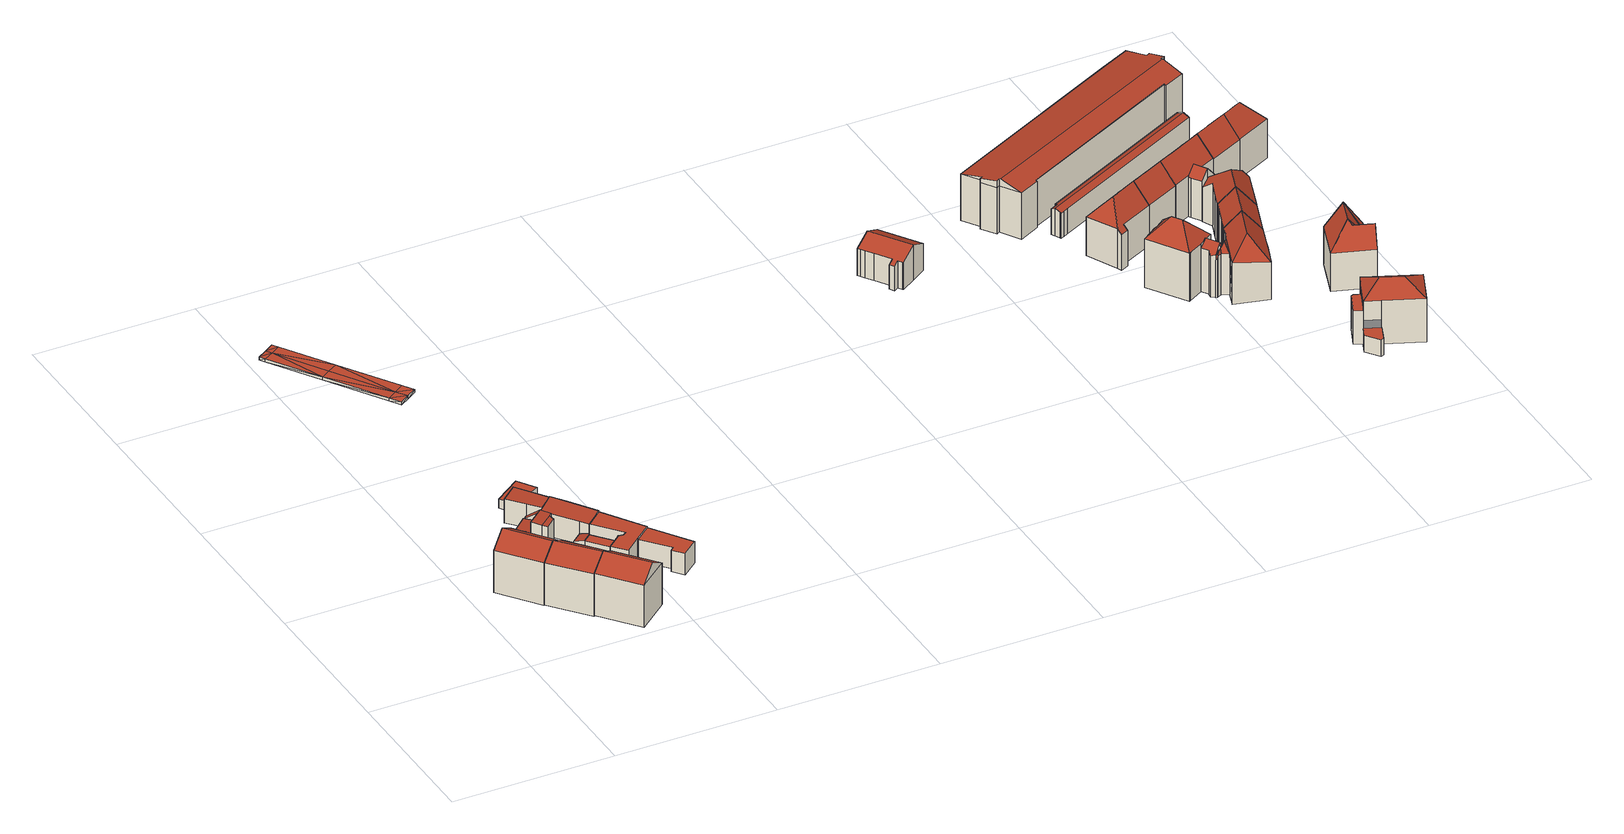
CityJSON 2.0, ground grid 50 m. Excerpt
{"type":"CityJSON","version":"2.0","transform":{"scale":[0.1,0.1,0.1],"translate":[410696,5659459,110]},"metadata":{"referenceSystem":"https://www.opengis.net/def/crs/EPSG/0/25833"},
"CityObjects":{
"building1":{"type":"Building","attributes":{"Gemeindeschluessel":14612000,"Geometrietyp2DReferenz":"3000","function":"31001_9998","roofType":"9999"},"children":["building1-1","building1-2"]},
"building1-1":{"type":"BuildingPart","attributes":{"Dachtyp_tdc":"tdcGableRoof","Dachneigung":57.91,"QualitaetDacherkennung":4,"Geometrietyp2DReferenz":"3000","measuredHeight":13.02,"roofType":"3100"},"parents":["building1"],"geometry":[{"type":"MultiSurface","lod":"2","boundaries":[[[0,1,2,3]],[[1,4,5,2]],[[4,6,7,5]],[[4,1,8]],[[1,0,9,8]],[[6,4,8,9]],[[3,2,5,7]]],"semantics":{"surfaces":[{"type":"WallSurface"},{"type":"RoofSurface"},{"type":"GroundSurface"}],"values":[0,0,0,0,1,1,2]}}]},
"building1-2":{"type":"BuildingPart","attributes":{"Dachtyp_tdc":"tdcGableRoof","Dachneigung":30.68,"QualitaetDacherkennung":78,"Geometrietyp2DReferenz":"3000","measuredHeight":17.36,"roofType":"3100"},"parents":["building1"],"geometry":[{"type":"MultiSurface","lod":"2","boundaries":[[[10,11,12,7,6]],[[11,13,14,12]],[[13,15,16,14]],[[15,17,18,16]],[[17,19,20,18]],[[19,21,0,3,20]],[[11,22,23,13]],[[21,19,17,15,23,22,10]],[[13,23,15]],[[10,22,11]],[[7,12,14,16,18,20,3]]],"semantics":{"surfaces":[{"type":"WallSurface"},{"type":"RoofSurface"},{"type":"GroundSurface"}],"values":[0,0,0,0,0,0,1,1,0,0,2]}}]},
"building2":{"type":"Building","attributes":{"Dachtyp_tdc":"tdcGableRoof","Gemeindeschluessel":14612000,"Dachneigung":31.11,"QualitaetDacherkennung":75,"Geometrietyp2DReferenz":"3000","measuredHeight":17.34,"function":"31001_9998","roofType":"3100"},"geometry":[{"type":"Solid","lod":"2","boundaries":[[[[24,25,26,27]],[[25,28,29,26]],[[28,11,30,29]],[[11,24,27,30]],[[28,25,31]],[[24,11,32]],[[25,24,32,31]],[[11,28,31,32]],[[27,26,29,30]]]],"semantics":{"surfaces":[{"type":"WallSurface"},{"type":"RoofSurface"},{"type":"GroundSurface"}],"values":[[0,0,0,0,0,0,1,1,2]]}}]},
"building3":{"type":"Building","attributes":{"Gemeindeschluessel":14612000,"Dachtyp_tdc":"tdcGableRoof","Dachneigung":31.1,"QualitaetDacherkennung":76,"Geometrietyp2DReferenz":"3000","measuredHeight":17.46,"function":"31001_9998","roofType":"3100"},"geometry":[{"type":"Solid","lod":"2","boundaries":[[[[33,34,35,36]],[[34,37,38,35]],[[37,39,40,38]],[[39,33,36,40]],[[37,34,41]],[[33,39,42]],[[34,33,42,41]],[[39,37,41,42]],[[36,35,38,40]]]],"semantics":{"surfaces":[{"type":"WallSurface"},{"type":"RoofSurface"},{"type":"GroundSurface"}],"values":[[0,0,0,0,0,0,1,1,2]]}}]},
"building4":{"type":"Building","attributes":{"Dachtyp_tdc":"tdcPolyFlatRoof","Gemeindeschluessel":14612000,"Dachneigung":3.53,"QualitaetDacherkennung":65,"Geometrietyp2DReferenz":"3000","measuredHeight":3.59,"function":"31001_9998","roofType":"2100"},"geometry":[{"type":"Solid","lod":"2","boundaries":[[[[43,44,45,46]],[[44,47,48,45]],[[47,49,50,48]],[[49,51,52,50]],[[51,53,54,52]],[[53,55,56,54]],[[55,57,58,56]],[[57,43,46,58]],[[57,55,53,51,49,47,44,43]],[[46,45,48,50,52,54,56,58]]]],"semantics":{"surfaces":[{"type":"WallSurface"},{"type":"RoofSurface"},{"type":"GroundSurface"}],"values":[[0,0,0,0,0,0,0,0,1,2]]}}]},
"building5":{"type":"Building","attributes":{"Gemeindeschluessel":14612000,"Geometrietyp2DReferenz":"3000","function":"31001_9998","roofType":"9999"},"children":["building5-1","building5-2"]},
"building5-1":{"type":"BuildingPart","attributes":{"Dachtyp_tdc":"tdcPolyFlatRoof","Dachneigung":34.87,"QualitaetDacherkennung":30,"Geometrietyp2DReferenz":"3000","measuredHeight":7.25,"roofType":"2100"},"parents":["building5"],"geometry":[{"type":"MultiSurface","lod":"2","boundaries":[[[59,60,61,62]],[[60,63,64,61]],[[63,65,66,64]],[[63,60,59,65]],[[66,62,61,64]]],"semantics":{"surfaces":[{"type":"WallSurface"},{"type":"RoofSurface"},{"type":"GroundSurface"}],"values":[0,0,0,1,2]}}]},
"building5-2":{"type":"BuildingPart","attributes":{"Dachtyp_tdc":"tdcPolyFlatRoof","Dachneigung":3.02,"QualitaetDacherkennung":74,"Geometrietyp2DReferenz":"3000","measuredHeight":8.14,"roofType":"2100"},"parents":["building5"],"geometry":[{"type":"MultiSurface","lod":"2","boundaries":[[[67,68,69,70]],[[68,71,72,69]],[[71,73,59,62,72]],[[74,67,70,66,65]],[[74,73,71,68,67]],[[70,69,72,62,66]]],"semantics":{"surfaces":[{"type":"WallSurface"},{"type":"RoofSurface"},{"type":"GroundSurface"}],"values":[0,0,0,0,1,2]}}]},
"building6":{"type":"Building","attributes":{"Dachtyp_tdc":"tdcPolyFlatRoof","Gemeindeschluessel":14612000,"Dachneigung":17.92,"QualitaetDacherkennung":48,"Geometrietyp2DReferenz":"3000","measuredHeight":3.75,"function":"31001_9998","roofType":"2100"},"geometry":[{"type":"Solid","lod":"2","boundaries":[[[[75,76,77,78]],[[76,79,80,77]],[[79,81,82,80]],[[81,83,84,82]],[[83,75,78,84]],[[83,81,79,76,75]],[[78,77,80,82,84]]]],"semantics":{"surfaces":[{"type":"WallSurface"},{"type":"RoofSurface"},{"type":"GroundSurface"}],"values":[[0,0,0,0,0,1,2]]}}]},
"building7":{"type":"Building","attributes":{"Gemeindeschluessel":14612000,"Geometrietyp2DReferenz":"3000","function":"31001_9998","roofType":"9999"},"children":["building7-1","building7-2","building7-3"]},
"building7-1":{"type":"BuildingPart","attributes":{"Dachtyp_tdc":"tdcPolyFlatRoof","Dachneigung":4.57,"QualitaetDacherkennung":47,"Geometrietyp2DReferenz":"3000","measuredHeight":7.62,"roofType":"2100"},"parents":["building7"],"geometry":[{"type":"MultiSurface","lod":"2","boundaries":[[[85,86,87,88]],[[85,89,90,86]],[[89,91,92,90]],[[91,89,85,88]],[[87,86,90,92]]],"semantics":{"surfaces":[{"type":"WallSurface"},{"type":"RoofSurface"},{"type":"GroundSurface"}],"values":[0,0,0,1,2]}}]},
"building7-2":{"type":"BuildingPart","attributes":{"Dachtyp_tdc":"tdcPolyFlatRoof","Dachneigung":6.66,"QualitaetDacherkennung":79,"Geometrietyp2DReferenz":"3000","measuredHeight":8.22,"roofType":"2100"},"parents":["building7"],"geometry":[{"type":"MultiSurface","lod":"2","boundaries":[[[93,94,95,96]],[[94,97,98,95]],[[97,99,100,98]],[[99,101,102,100]],[[101,103,104,102]],[[105,93,96,106]],[[105,103,101,99,97,94,93]],[[96,95,98,100,102,104,106]]],"semantics":{"surfaces":[{"type":"WallSurface"},{"type":"RoofSurface"},{"type":"GroundSurface"}],"values":[0,0,0,0,0,0,1,2]}}]},
"building7-3":{"type":"BuildingPart","attributes":{"Dachtyp_tdc":"tdcPolyFlatRoof","Dachneigung":5.2,"QualitaetDacherkennung":69,"Geometrietyp2DReferenz":"3000","measuredHeight":7.9,"roofType":"2100"},"parents":["building7"],"geometry":[{"type":"MultiSurface","lod":"2","boundaries":[[[91,107,108,92]],[[107,109,105,106,108]],[[110,88,87,104,103]],[[88,110,109,107,91]],[[92,108,106,104,87]]],"semantics":{"surfaces":[{"type":"WallSurface"},{"type":"RoofSurface"},{"type":"GroundSurface"}],"values":[0,0,0,1,2]}}]},
"building8":{"type":"Building","attributes":{"Dachtyp_tdc":"tdcPolyFlatRoof","Gemeindeschluessel":14612000,"Dachneigung":0,"QualitaetDacherkennung":66,"Geometrietyp2DReferenz":"3000","measuredHeight":3.68,"function":"31001_9998","roofType":"1000"},"geometry":[{"type":"Solid","lod":"2","boundaries":[[[[111,112,78,113]],[[112,114,84,78]],[[114,115,116,84]],[[115,117,118,116]],[[117,119,120,118]],[[119,111,113,120]],[[119,117,115,114,112,111]],[[113,78,84,116,118,120]]]],"semantics":{"surfaces":[{"type":"WallSurface"},{"type":"RoofSurface"},{"type":"GroundSurface"}],"values":[[0,0,0,0,0,0,1,2]]}}]},
"building9":{"type":"Building","attributes":{"Dachtyp_tdc":"tdcPolyFlatRoof","Gemeindeschluessel":14612000,"Dachneigung":7.64,"QualitaetDacherkennung":54,"Geometrietyp2DReferenz":"3000","measuredHeight":3.04,"function":"31001_9998","roofType":"2100"},"geometry":[{"type":"Solid","lod":"2","boundaries":[[[[121,122,123,124]],[[122,125,126,123]],[[125,127,128,126]],[[127,129,130,128]],[[129,121,124,130]],[[129,127,125,122,121]],[[124,123,126,128,130]]]],"semantics":{"surfaces":[{"type":"WallSurface"},{"type":"RoofSurface"},{"type":"GroundSurface"}],"values":[[0,0,0,0,0,1,2]]}}]},
"building10":{"type":"Building","attributes":{"Dachtyp_tdc":"tdcPolyFlatRoof","Gemeindeschluessel":14612000,"Dachneigung":0,"QualitaetDacherkennung":75,"Geometrietyp2DReferenz":"3000","measuredHeight":3.06,"function":"31001_9998","roofType":"1000"},"geometry":[{"type":"Solid","lod":"2","boundaries":[[[[131,121,124,123]],[[121,132,133,124]],[[132,134,135,133]],[[134,136,137,135]],[[136,138,126,137]],[[138,131,123,126]],[[138,136,134,132,121,131]],[[123,124,133,135,137,126]]]],"semantics":{"surfaces":[{"type":"WallSurface"},{"type":"RoofSurface"},{"type":"GroundSurface"}],"values":[[0,0,0,0,0,0,1,2]]}}]},
"building11":{"type":"Building","attributes":{"Dachtyp_tdc":"tdcGableRoof","Gemeindeschluessel":14612000,"Dachneigung":67.74,"QualitaetDacherkennung":7,"Geometrietyp2DReferenz":"3000","measuredHeight":6.05,"function":"31001_9998","roofType":"3100"},"geometry":[{"type":"Solid","lod":"2","boundaries":[[[[139,140,141,142]],[[140,143,144,141]],[[143,145,146,144]],[[145,139,142,146]],[[143,140,147]],[[139,145,148]],[[140,139,148,147]],[[145,143,147,148]],[[142,141,144,146]]]],"semantics":{"surfaces":[{"type":"WallSurface"},{"type":"RoofSurface"},{"type":"GroundSurface"}],"values":[[0,0,0,0,0,0,1,1,2]]}}]},
"building12":{"type":"Building","attributes":{"Stand_DGM":"2016","Stand_Basis-DLM":"2021","Gemeindeschluessel":"14612000","ObjektHoehe":1,"Stand_Laserscan":"2016","BodenHoehe":115.8,"Stand_3D-Stadtmodell":"2023","Geometrietyp2DReferenz":2000,"AbsoluteHoehe":116.8,"measuredHeight":1,"function":"53001_1800","roofType":"9999"},"geometry":[{"type":"MultiSurface","lod":"2","boundaries":[[[149,150,151]],[[149,151,152]],[[150,153,154]],[[150,154,151]],[[153,155,154]],[[154,155,156]],[[155,157,158]],[[155,158,156]],[[159,160,150]],[[159,150,149]],[[160,161,150]],[[150,161,153]],[[153,161,155]],[[155,161,162]],[[162,163,157]],[[162,157,155]],[[149,152,164]],[[149,164,165]],[[152,151,166]],[[152,166,164]],[[151,154,167]],[[151,167,166]],[[154,156,168]],[[154,168,167]],[[156,158,169]],[[156,169,168]],[[158,157,170]],[[158,170,169]],[[157,163,171]],[[157,171,170]],[[163,162,172]],[[163,172,171]],[[162,161,173]],[[162,173,172]],[[161,160,174]],[[161,174,173]],[[160,159,175]],[[160,175,174]],[[159,149,165]],[[159,165,175]],[[166,176,165]],[[164,166,165]],[[167,177,176]],[[166,167,176]],[[167,178,177]],[[168,178,167]],[[169,170,178]],[[168,169,178]],[[176,174,175]],[[165,176,175]],[[176,173,174]],[[177,173,176]],[[178,173,177]],[[172,173,178]],[[170,171,172]],[[178,170,172]]],"semantics":{"surfaces":[{"type":"RoofSurface"},{"type":"WallSurface"},{"type":"GroundSurface"}],"values":[0,0,0,0,0,0,0,0,0,0,0,0,0,0,0,0,1,1,1,1,1,1,1,1,1,1,1,1,1,1,1,1,1,1,1,1,1,1,1,1,2,2,2,2,2,2,2,2,2,2,2,2,2,2,2,2]}}]},
"building13":{"type":"Building","attributes":{"Dachtyp_tdc":"tdcPolyFlatRoof","Gemeindeschluessel":14612000,"Dachneigung":0,"QualitaetDacherkennung":65,"Geometrietyp2DReferenz":"3000","measuredHeight":7.5,"function":"31001_9998","roofType":"1000"},"geometry":[{"type":"Solid","lod":"2","boundaries":[[[[179,180,181,182]],[[180,183,184,181]],[[183,185,186,184]],[[185,187,188,186]],[[187,189,190,188]],[[189,191,192,190]],[[191,193,194,192]],[[193,195,196,194]],[[195,197,198,196]],[[197,199,200,198]],[[199,179,182,200]],[[199,197,195,193,191,189,187,185,183,180,179]],[[182,181,184,186,188,190,192,194,196,198,200]]]],"semantics":{"surfaces":[{"type":"WallSurface"},{"type":"RoofSurface"},{"type":"GroundSurface"}],"values":[[0,0,0,0,0,0,0,0,0,0,0,1,2]]}}]},
"building14":{"type":"Building","attributes":{"Dachtyp_tdc":"tdcPolyFlatRoof","Gemeindeschluessel":14612000,"Dachneigung":0,"QualitaetDacherkennung":73,"Geometrietyp2DReferenz":"3000","measuredHeight":6.99,"function":"31001_9998","roofType":"1000"},"geometry":[{"type":"Solid","lod":"2","boundaries":[[[[201,202,203,204]],[[202,205,206,203]],[[205,207,208,206]],[[207,209,210,208]],[[209,211,212,210]],[[211,201,204,212]],[[211,209,207,205,202,201]],[[204,203,206,208,210,212]]]],"semantics":{"surfaces":[{"type":"WallSurface"},{"type":"RoofSurface"},{"type":"GroundSurface"}],"values":[[0,0,0,0,0,0,1,2]]}}]},
"building15":{"type":"Building","attributes":{"Dachtyp_tdc":"tdcGableRoof","Gemeindeschluessel":14612000,"Dachneigung":26.04,"QualitaetDacherkennung":77,"Geometrietyp2DReferenz":"3000","measuredHeight":11.46,"function":"31001_9998","roofType":"3100"},"geometry":[{"type":"Solid","lod":"2","boundaries":[[[[213,214,215,216]],[[214,217,218,215]],[[217,219,220,218]],[[219,221,222,220]],[[221,223,224,222]],[[223,225,226,224]],[[225,227,228,226]],[[227,229,230,228]],[[229,231,232,230]],[[231,233,234,232]],[[233,235,236,234]],[[235,237,238,236]],[[237,239,240,238]],[[239,213,216,240]],[[235,233,231,229]],[[229,227,225,223,221,219,217,214,213,239,237,235]],[[216,215,218,220,222,224,226,228,230,232,234,236,238,240]]]],"semantics":{"surfaces":[{"type":"WallSurface"},{"type":"RoofSurface"},{"type":"GroundSurface"}],"values":[[0,0,0,0,0,0,0,0,0,0,0,0,0,0,1,1,2]]}}]},
"building16":{"type":"Building","attributes":{"Dachtyp_tdc":"tdcHipAndGableRoof","Gemeindeschluessel":14612000,"Dachneigung":48.34,"QualitaetDacherkennung":61,"Geometrietyp2DReferenz":"3000","measuredHeight":18.85,"function":"31001_9998","roofType":"5000"},"geometry":[{"type":"Solid","lod":"2","boundaries":[[[[241,242,243,244]],[[242,245,246,243]],[[245,247,248,246]],[[247,249,250,248]],[[249,251,252,250]],[[251,253,254,252]],[[253,255,256,254]],[[255,257,258,256]],[[257,259,260,258]],[[259,261,262,260]],[[261,263,264,262]],[[263,265,266,264]],[[265,241,244,266]],[[261,259,267]],[[259,257,255,253,251,249,247,267]],[[247,245,242,241,265,263,261,267]],[[244,243,246,248,250,252,254,256,258,260,262,264,266]]]],"semantics":{"surfaces":[{"type":"WallSurface"},{"type":"RoofSurface"},{"type":"GroundSurface"}],"values":[[0,0,0,0,0,0,0,0,0,0,0,0,0,1,1,1,2]]}}]},
"building17":{"type":"Building","attributes":{"Dachtyp_tdc":"tdcHipRoof","Gemeindeschluessel":14612000,"Dachneigung":47.48,"QualitaetDacherkennung":49,"Geometrietyp2DReferenz":"3000","measuredHeight":21.75,"function":"31001_9998","roofType":"3200"},"geometry":[{"type":"Solid","lod":"2","boundaries":[[[[268,269,270,271]],[[269,272,273,270]],[[272,274,275,273]],[[274,276,277,275]],[[276,278,279,277]],[[278,280,281,279]],[[280,282,283,281]],[[282,284,285,283]],[[284,286,287,285]],[[286,268,271,287]],[[272,269,268,286,288]],[[284,282,280,278,276,274,289]],[[286,284,289,288]],[[274,272,288,289]],[[271,270,273,275,277,279,281,283,285,287]]]],"semantics":{"surfaces":[{"type":"WallSurface"},{"type":"RoofSurface"},{"type":"GroundSurface"}],"values":[[0,0,0,0,0,0,0,0,0,0,1,1,1,1,2]]}}]},
"building18":{"type":"Building","attributes":{"Gemeindeschluessel":14612000,"Geometrietyp2DReferenz":"3000","function":"31001_9998","roofType":"9999"},"children":["building18-1","building18-2","building18-3"]},
"building18-1":{"type":"BuildingPart","attributes":{"Dachtyp_tdc":"tdcFreeFormRoof","Dachneigung":67.45,"QualitaetDacherkennung":24,"Geometrietyp2DReferenz":"3000","measuredHeight":16.64,"roofType":"5000"},"parents":["building18"],"geometry":[{"type":"MultiSurface","lod":"2","boundaries":[[[290,291,292,293]],[[291,294,295,292]],[[294,296,297,295]],[[296,298,299,297]],[[300,301,302,303,304]],[[305,290,293,306]],[[301,300,307,308,309,310,311,312]],[[309,298,296,294,310]],[[294,291,311,310]],[[291,290,305,290,312,311]],[[290,301,312]],[[293,292,295,297,299,313,314,303,302,293,306]]],"semantics":{"surfaces":[{"type":"WallSurface"},{"type":"RoofSurface"},{"type":"GroundSurface"}],"values":[0,0,0,0,0,0,1,1,1,1,1,2]}}]},
"building18-2":{"type":"BuildingPart","attributes":{"Dachtyp_tdc":"tdcHipAndGableRoof","Dachneigung":48.27,"QualitaetDacherkennung":68,"Geometrietyp2DReferenz":"3000","measuredHeight":18.91,"roofType":"5000"},"parents":["building18"],"geometry":[{"type":"MultiSurface","lod":"2","boundaries":[[[315,316,317,302]],[[316,318,319,317]],[[318,320,321,319]],[[320,322,323,321]],[[322,324,325,323]],[[324,326,327,325]],[[326,328,329,327]],[[328,330,331,329]],[[330,332,333,331]],[[332,334,305,306,333]],[[315,302,301]],[[332,330,335]],[[330,328,326,324,322,335]],[[322,320,318,316,315,334,332,335]],[[317,319,321,323,325,327,329,331,333,306,293,302]]],"semantics":{"surfaces":[{"type":"WallSurface"},{"type":"RoofSurface"},{"type":"GroundSurface"}],"values":[0,0,0,0,0,0,0,0,0,0,0,1,1,1,2]}}]},
"building18-3":{"type":"BuildingPart","attributes":{"Dachtyp_tdc":"tdcGableRoof","Dachneigung":48.19,"QualitaetDacherkennung":42,"Geometrietyp2DReferenz":"3000","measuredHeight":16,"roofType":"3100"},"parents":["building18"],"geometry":[{"type":"MultiSurface","lod":"2","boundaries":[[[336,304,303,337]],[[338,339,340,299,298]],[[341,342,343,344]],[[342,345,346,343]],[[345,347,348,346]],[[347,349,350,348]],[[349,336,337,350]],[[345,342,341,339,338,351]],[[351,307,304,336,349,347,345]],[[337,303,314,313,299,340,344,343,346,348,350]],[[339,341,344,340]]],"semantics":{"surfaces":[{"type":"WallSurface"},{"type":"RoofSurface"},{"type":"GroundSurface"}],"values":[0,0,0,0,0,0,0,1,1,2,0]}}]},
"building19":{"type":"Building","attributes":{"Dachtyp_tdc":"tdcFreeFormRoof","Gemeindeschluessel":14612000,"Dachneigung":47.54,"QualitaetDacherkennung":64,"Geometrietyp2DReferenz":"3000","measuredHeight":18.93,"function":"31001_9998","roofType":"5000"},"geometry":[{"type":"Solid","lod":"2","boundaries":[[[[352,353,354,246]],[[353,355,356,354]],[[355,357,358,356]],[[357,359,360,358]],[[359,361,362,360]],[[361,363,364,362]],[[363,365,366,364]],[[365,251,252,366]],[[251,249,250,252]],[[249,352,246,250]],[[251,365,367,247,249]],[[367,363,361,359,357,355,353,352,247]],[[365,363,367]],[[352,249,247]],[[246,354,356,358,360,362,364,366,252,250]]]],"semantics":{"surfaces":[{"type":"WallSurface"},{"type":"RoofSurface"},{"type":"GroundSurface"}],"values":[[0,0,0,0,0,0,0,0,0,0,1,1,0,0,2]]}}]},
"building20":{"type":"Building","attributes":{"Dachtyp_tdc":"tdcPolyFlatRoof","Gemeindeschluessel":14612000,"Dachneigung":0,"QualitaetDacherkennung":1,"Geometrietyp2DReferenz":"3000","measuredHeight":10.93,"function":"31001_9998","roofType":"1000"},"geometry":[{"type":"Solid","lod":"2","boundaries":[[[[368,369,370,371]],[[369,372,373,370]],[[372,374,375,373]],[[374,376,377,375]],[[376,368,371,377]],[[376,374,372,369,368]],[[371,370,373,375,377]]]],"semantics":{"surfaces":[{"type":"WallSurface"},{"type":"RoofSurface"},{"type":"GroundSurface"}],"values":[[0,0,0,0,0,1,2]]}}]},
"building21":{"type":"Building","attributes":{"name":"Zentralwerk","Dachtyp_tdc":"tdcFreeFormRoof","Gemeindeschluessel":14612000,"Dachneigung":10.22,"QualitaetDacherkennung":22,"Geometrietyp2DReferenz":"3000","measuredHeight":17.5,"function":"31001_9998","roofType":"5000"},"geometry":[{"type":"Solid","lod":"2","boundaries":[[[[378,379,380,381]],[[379,382,383,380]],[[382,384,385,383]],[[384,386,387,385]],[[386,388,389,387]],[[388,390,391,389]],[[390,392,393,391]],[[392,394,395,393]],[[394,396,397,395]],[[396,398,399,397]],[[398,400,401,399]],[[400,402,403,401]],[[402,404,405,403]],[[404,406,407,405]],[[406,408,409,407]],[[408,410,411,409]],[[410,412,413,411]],[[412,414,415,413]],[[414,378,381,415]],[[416,417,418,419,420,421,422,423,424,425,426,427,428,429,430]],[[431,396,394,427,426,404,402,432]],[[398,431,432,400]],[[400,432,402]],[[404,426,425,406]],[[396,431,398]],[[386,416,430,388]],[[388,430,429,390]],[[390,429,428,392]],[[392,428,427,394]],[[406,425,424,408]],[[408,424,423,410]],[[410,423,422,412]],[[412,422,421,414]],[[414,421,420,378]],[[378,420,419,379]],[[379,419,418,382]],[[382,418,417,384]],[[384,417,416,386]],[[381,380,383,385,387,389,391,393,395,397,399,401,403,405,407,409,411,413,415]]]],"semantics":{"surfaces":[{"type":"WallSurface"},{"type":"RoofSurface"},{"type":"GroundSurface"}],"values":[[0,0,0,0,0,0,0,0,0,0,0,0,0,0,0,0,0,0,0,1,1,0,0,0,0,0,0,0,0,0,0,0,0,0,0,0,0,0,2]]}}]},
"building22":{"type":"Building","attributes":{"Dachtyp_tdc":"tdcPolyFlatRoof","Gemeindeschluessel":14612000,"Dachneigung":0,"QualitaetDacherkennung":45,"Geometrietyp2DReferenz":"3000","measuredHeight":3,"function":"31001_9998","roofType":"1000"},"geometry":[{"type":"Solid","lod":"2","boundaries":[[[[433,434,435,436]],[[434,437,438,435]],[[437,439,440,438]],[[439,433,436,440]],[[439,437,434,433]],[[436,435,438,440]]]],"semantics":{"surfaces":[{"type":"WallSurface"},{"type":"RoofSurface"},{"type":"GroundSurface"}],"values":[[0,0,0,0,1,2]]}}]},
"building23":{"type":"Building","attributes":{"Dachtyp_tdc":"tdcGableRoof","Gemeindeschluessel":14612000,"Dachneigung":48.76,"QualitaetDacherkennung":75,"Geometrietyp2DReferenz":"3000","measuredHeight":18.88,"function":"31001_9998","roofType":"3100"},"geometry":[{"type":"Solid","lod":"2","boundaries":[[[[441,320,321,442]],[[320,443,444,321]],[[443,445,446,444]],[[445,447,448,446]],[[447,449,450,448]],[[449,451,452,450]],[[451,453,454,452]],[[453,455,456,454]],[[455,457,458,456]],[[457,324,325,458]],[[324,441,442,325]],[[455,453,451,449,447,445,443,320,441]],[[441,324,457,455]],[[442,321,444,446,448,450,452,454,456,458,325]]]],"semantics":{"surfaces":[{"type":"WallSurface"},{"type":"RoofSurface"},{"type":"GroundSurface"}],"values":[[0,0,0,0,0,0,0,0,0,0,0,1,1,2]]}}]},
"building24":{"type":"Building","attributes":{"Gemeindeschluessel":14612000,"Dachneigung":68.56,"Dachorientierung":-116.44,"MittlereTraufHoehe":118.87,"QualitaetDacherkennung":27,"ObjektHoehe":9,"BodenHoehe":110.46,"Geometrietyp2DReferenz":"3000","AbsoluteHoehe":119.46,"Dachflaeche":256.41,"measuredHeight":9,"function":"31001_2000","roofType":"3100","storeysAboveGround":3},"geometry":[{"type":"MultiSurface","lod":"2","boundaries":[[[459,460,461,462]],[[460,463,464,461]],[[463,465,466,464]],[[465,467,468,466]],[[467,469,470,468]],[[469,471,472,470]],[[471,473,474,472]],[[473,475,476,474]],[[475,477,478,476]],[[477,479,480,478]],[[479,481,482,480]],[[481,459,462,482]],[[467,465,463,460,459,481,479,477]],[[477,475,473,471,469,467]],[[462,461,464,466,468,470,472,474,476,478,480,482]]],"semantics":{"surfaces":[{"type":"WallSurface"},{"type":"RoofSurface"},{"type":"GroundSurface"}],"values":[0,0,0,0,0,0,0,0,0,0,0,0,1,1,2]}}]},
"building25":{"type":"Building","attributes":{"Gemeindeschluessel":14612000,"Geometrietyp2DReferenz":"3000","function":"31001_9998","roofType":"9999"},"children":["building25-1","building25-2"]},
"building25-1":{"type":"BuildingPart","attributes":{"Dachtyp_tdc":"tdcPolyFlatRoof","Dachneigung":0,"QualitaetDacherkennung":54,"Geometrietyp2DReferenz":"3000","measuredHeight":5.37,"roofType":"1000"},"parents":["building25"],"geometry":[{"type":"MultiSurface","lod":"2","boundaries":[[[483,484,485,486]],[[487,488,489,490]],[[488,491,492,489]],[[491,483,486,492]],[[491,488,487,484,483]],[[486,485,490,489,492]]],"semantics":{"surfaces":[{"type":"WallSurface"},{"type":"RoofSurface"},{"type":"GroundSurface"}],"values":[0,0,0,0,1,2]}}]},
"building25-2":{"type":"BuildingPart","attributes":{"Dachtyp_tdc":"tdcFreeFormRoof","Dachneigung":31.02,"QualitaetDacherkennung":59,"Geometrietyp2DReferenz":"3000","measuredHeight":17.85,"roofType":"5000"},"parents":["building25"],"geometry":[{"type":"MultiSurface","lod":"2","boundaries":[[[493,494,440,436]],[[494,495,496,440]],[[495,497,498,496]],[[497,499,487,490,498]],[[500,493,436,485,484]],[[497,495,501]],[[495,494,502,501]],[[494,493,500,502]],[[500,499,497,501,502]],[[436,440,496,498,490,485]]],"semantics":{"surfaces":[{"type":"WallSurface"},{"type":"RoofSurface"},{"type":"GroundSurface"}],"values":[0,0,0,0,0,1,1,1,1,2]}}]},
"building26":{"type":"Building","attributes":{"Gemeindeschluessel":14612000,"Geometrietyp2DReferenz":"3000","function":"31001_9998","roofType":"9999"},"children":["building26-1","building26-2"]},
"building26-1":{"type":"BuildingPart","attributes":{"Dachtyp_tdc":"tdcGableRoof","Dachneigung":48.62,"QualitaetDacherkennung":65,"Geometrietyp2DReferenz":"3000","measuredHeight":15.88,"roofType":"3100"},"parents":["building26"],"geometry":[{"type":"MultiSurface","lod":"2","boundaries":[[[503,504,505,506]],[[504,507,508,505]],[[507,509,510,508]],[[509,511,512,510]],[[511,513,514,512]],[[513,515,516,514]],[[509,507,504,503,517,518]],[[518,519,515,513,511,509]],[[516,520,506,505,508,510,512,514]]],"semantics":{"surfaces":[{"type":"WallSurface"},{"type":"RoofSurface"},{"type":"GroundSurface"}],"values":[0,0,0,0,0,0,1,1,2]}}]},
"building26-2":{"type":"BuildingPart","attributes":{"Dachtyp_tdc":"tdcGableRoof","Dachneigung":47.92,"QualitaetDacherkennung":55,"Geometrietyp2DReferenz":"3000","measuredHeight":18.96,"roofType":"3100"},"parents":["building26"],"geometry":[{"type":"MultiSurface","lod":"2","boundaries":[[[521,522,523,524]],[[522,525,526,523]],[[525,527,528,526]],[[527,529,530,528]],[[529,531,503,506,530]],[[532,533,516,515]],[[533,534,535,516]],[[534,536,366,535]],[[536,367,537,366]],[[367,538,364,537]],[[538,539,540,364]],[[539,521,524,540]],[[367,536,534,533,532,519,541,517,542,531,529,527]],[[527,525,522,521,539,538,367]],[[524,523,526,528,530,506,520,516,535,366,537,364,540]]],"semantics":{"surfaces":[{"type":"WallSurface"},{"type":"RoofSurface"},{"type":"GroundSurface"}],"values":[0,0,0,0,0,0,0,0,0,0,0,0,1,1,2]}}]},
"building27":{"type":"Building","attributes":{"Dachtyp_tdc":"tdcFreeFormRoof","Gemeindeschluessel":14612000,"Dachneigung":48,"QualitaetDacherkennung":55,"Geometrietyp2DReferenz":"3000","measuredHeight":19,"function":"31001_9998","roofType":"5000"},"geometry":[{"type":"Solid","lod":"2","boundaries":[[[[543,544,545,546]],[[544,547,548,545]],[[547,549,550,548]],[[549,551,552,550]],[[551,553,554,552]],[[553,555,556,554]],[[555,557,558,556]],[[557,559,560,558]],[[559,543,546,560]],[[561,562,551,549,563]],[[455,561,563,547,544,543,559,557]],[[555,553,562,561,455]],[[557,555,455]],[[549,547,563]],[[546,545,548,550,552,554,556,558,560]],[[553,551,562]]]],"semantics":{"surfaces":[{"type":"WallSurface"},{"type":"RoofSurface"},{"type":"GroundSurface"}],"values":[[0,0,0,0,0,0,0,0,0,1,1,1,0,0,2,0]]}}]},
"building28":{"type":"Building","attributes":{"Dachtyp_tdc":"tdcFreeFormRoof","Gemeindeschluessel":14612000,"Dachneigung":53.67,"QualitaetDacherkennung":40,"Geometrietyp2DReferenz":"3000","measuredHeight":19.74,"function":"31001_9998","roofType":"5000"},"geometry":[{"type":"Solid","lod":"2","boundaries":[[[[564,565,566,567]],[[565,568,569,566]],[[568,570,571,569]],[[570,572,573,571]],[[572,574,575,573]],[[574,576,577,575]],[[576,564,567,577]],[[578,579,576,574]],[[580,572,570]],[[580,574,572]],[[581,574,580]],[[574,581,578]],[[580,570,568]],[[581,580,568,565]],[[579,578,581,565,564]],[[579,564,576]],[[567,566,569,571,573,575,577]]]],"semantics":{"surfaces":[{"type":"WallSurface"},{"type":"RoofSurface"},{"type":"GroundSurface"}],"values":[[0,0,0,0,0,0,0,1,1,1,1,1,0,1,1,0,2]]}}]},
"building29":{"type":"Building","attributes":{"Dachtyp_tdc":"tdcFreeFormRoof","Gemeindeschluessel":14612000,"Dachneigung":48.99,"QualitaetDacherkennung":64,"Geometrietyp2DReferenz":"3000","measuredHeight":18.89,"function":"31001_9998","roofType":"5000"},"geometry":[{"type":"Solid","lod":"2","boundaries":[[[[582,583,584,585]],[[583,586,587,584]],[[586,588,589,587]],[[588,590,591,589]],[[590,592,593,591]],[[592,594,595,593]],[[594,596,530,595]],[[596,597,526,530]],[[597,582,585,526]],[[594,598,527,596]],[[599,600,601,602,603,604,605,527,598]],[[596,527,605,597]],[[597,605,604,582]],[[582,604,603,583]],[[588,601,600,590]],[[586,602,601,588]],[[590,600,599,592]],[[592,599,598,594]],[[583,603,602,586]],[[585,584,587,589,591,593,595,530,526]]]],"semantics":{"surfaces":[{"type":"WallSurface"},{"type":"RoofSurface"},{"type":"GroundSurface"}],"values":[[0,0,0,0,0,0,0,0,0,1,1,0,0,0,0,0,0,0,0,2]]}}]},
"building30":{"type":"Building","attributes":{"Dachtyp_tdc":"tdcFreeFormRoof","Gemeindeschluessel":14612000,"Dachneigung":48.34,"QualitaetDacherkennung":62,"Geometrietyp2DReferenz":"3000","measuredHeight":18.9,"function":"31001_9998","roofType":"5000"},"geometry":[{"type":"Solid","lod":"2","boundaries":[[[[606,599,593,595]],[[599,607,608,593]],[[607,609,610,608]],[[609,611,612,610]],[[611,613,614,612]],[[613,615,616,614]],[[615,606,595,616]],[[615,613,617]],[[617,613,611,609,607,599,618]],[[606,615,617,618]],[[599,606,618]],[[595,593,608,610,612,614,616]]]],"semantics":{"surfaces":[{"type":"WallSurface"},{"type":"RoofSurface"},{"type":"GroundSurface"}],"values":[[0,0,0,0,0,0,0,1,1,1,0,2]]}}]}
},
"vertices":[
[191,398,44],[197,402,45],[197,402,18],[191,398,18],[261,319,138],[261,319,18],[256,315,138],[256,315,18],[237,351,148],[231,346,148],
[256,315,155],[163,236,156],[163,236,18],[70,356,156],[70,356,18],[163,434,155],[163,434,18],[180,412,155],[180,412,18],[190,400,155],[190,400,18],[191,398,155],[209,275,192],[116,395,192],
[261,319,153],[355,204,154],[355,204,19],[261,319,19],[259,124,157],[259,124,19],[163,236,19],[306,163,193],[211,276,193],
[353,9,159],[259,124,159],[259,124,21],[353,9,21],[355,204,157],[355,204,21],[449,89,157],[449,89,21],[306,163,196],[400,48,196],
[229,490,53],[191,535,49],[191,535,17],[229,490,17],[233,571,49],[233,571,17],[241,561,50],[241,561,17],[288,604,50],[288,604,17],[289,603,50],[289,603,17],[320,566,53],[320,566,17],[270,524,53],[270,524,17],
[333,577,82],[320,566,82],[320,566,9],[333,577,9],[289,603,48],[289,603,9],[302,614,48],[302,614,9],
[260,662,87],[307,700,91],[307,700,9],[260,662,9],[372,610,90],[372,610,9],[333,577,87],[302,614,87],
[382,421,56],[361,446,45],[361,446,18],[382,421,18],[393,472,45],[393,472,18],[413,446,56],[413,446,18],[408,442,56],[408,442,18],
[335,513,86],[335,513,11],[332,532,11],[332,532,87],[304,485,86],[304,485,11],[292,499,87],[292,499,11],
[372,610,93],[402,567,93],[402,567,11],[372,610,11],[459,486,92],[459,486,11],[413,446,85],[413,446,11],[393,472,85],[393,472,11],[341,540,85],[341,540,11],[320,566,85],[320,566,11],
[270,524,90],[270,524,11],[320,566,90],[341,540,87],
[443,347,55],[382,421,55],[443,347,18],[408,442,55],[477,360,55],[477,360,18],[467,353,55],[467,353,18],[452,355,55],[452,355,18],
[307,700,36],[334,717,32],[334,717,6],[307,700,6],[341,707,32],[341,707,6],[394,628,32],[394,628,6],[372,610,36],[372,610,6],
[334,717,36],[283,739,36],[283,739,6],[365,797,36],[365,797,6],[402,741,36],[402,741,6],[341,707,36],
[372,610,21],[394,628,17],[394,628,8],[372,610,8],[425,583,31],[425,583,8],[402,567,32],[402,567,8],[406,611,68],[383,594,68],
[31,1641,68],[42,1624,68],[71,1643,68],[60,1660,68],[139,1473,68],[169,1492,68],[253,1298,68],[283,1318,68],[275,1265,68],[305,1284,68],[2,1622,68],[12,1605,68],[110,1454,68],[224,1279,68],[246,1246,68],[60,1660,58],[31,1641,58],[71,1643,58],[169,1492,58],[283,1318,58],[305,1284,58],[275,1265,58],[246,1246,58],[224,1279,58],[110,1454,58],[12,1605,58],[2,1622,58],[42,1624,58],[139,1473,58],[253,1298,58],
[443,277,89],[408,318,89],[408,318,14],[443,277,14],[443,347,89],[443,347,14],[452,355,89],[452,355,14],[467,353,89],[467,353,14],[477,360,89],[477,360,14],[408,442,89],[408,442,14],[413,446,89],[413,446,14],[459,486,89],[459,486,14],[543,360,89],[543,360,14],[493,318,89],[493,318,14],
[493,318,86],[543,360,86],[543,360,16],[493,318,16],[626,238,86],[626,238,16],[576,196,86],[576,196,16],[549,229,86],[549,229,16],[560,239,86],[560,239,16],
[1753,1214,93],[1738,1205,84],[1738,1205,5],[1753,1214,5],[1729,1219,84],[1729,1219,5],[1743,1229,93],[1743,1229,5],[1712,1276,93],[1712,1276,5],[1697,1299,93],[1697,1299,5],[1689,1311,93],[1689,1311,5],[1683,1320,93],[1683,1320,5],[1729,1350,119],[1729,1350,5],[1775,1381,92],[1775,1381,5],[1855,1260,92],[1855,1260,5],[1809,1229,119],[1809,1229,5],[1763,1199,93],[1763,1199,5],[1761,1201,93],[1761,1201,5],
[2382,1165,137],[2407,1177,137],[2407,1177,10],[2382,1165,10],[2408,1177,137],[2408,1177,10],[2433,1128,199],[2433,1128,10],[2433,1127,198],[2433,1127,10],[2456,1081,140],[2456,1081,10],[2351,1029,140],[2351,1029,10],[2357,1017,125],[2357,1017,10],[2333,1005,125],[2333,1005,10],[2327,1017,140],[2327,1017,10],[2280,1114,137],[2280,1114,10],[2312,1130,137],[2312,1130,10],[2334,1141,137],[2334,1141,10],[2348,1086,199],
[2476,812,164],[2432,787,165],[2432,787,9],[2476,812,9],[2428,784,165],[2428,784,9],[2350,903,167],[2350,903,9],[2377,921,167],[2377,921,9],[2380,928,162],[2380,928,9],[2402,943,163],[2402,943,9],[2409,942,167],[2409,942,9],[2439,963,168],[2439,963,9],[2523,843,165],[2523,843,9],[2444,859,227],[2425,887,227],
[2540,764,144],[2518,772,144],[2518,772,10],[2540,764,10],[2506,766,144],[2506,766,10],[2503,764,136],[2503,764,10],[2499,767,131],[2499,767,10],[2550,817,144],[2564,830,144],[2564,830,10],[2550,817,10],[2550,817,128],[2525,721,35],[2525,721,10],[2539,806,144],[2523,790,144],[2503,771,144],[2508,770,153],[2518,778,158],[2532,781,176],[2503,771,10],[2523,790,10],
[2564,830,146],[2572,851,146],[2572,851,10],[2580,876,146],[2580,876,10],[2582,880,146],[2582,880,10],[2628,864,199],[2628,864,10],[2683,844,133],[2683,844,10],[2663,784,133],[2663,784,10],[2653,755,132],[2653,755,10],[2630,690,132],[2630,690,10],[2523,716,145],[2523,716,10],[2525,721,145],[2590,755,199],
[2541,820,134],[2541,820,10],[2499,767,149],[2487,775,145],[2487,775,10],[2489,791,153],[2476,812,153],[2476,812,10],[2489,791,10],[2498,827,170],[2498,827,10],[2523,843,137],[2523,843,10],[2535,825,137],[2535,825,10],[2523,790,170],
[2408,1177,138],[2412,1179,138],[2412,1179,10],[2432,1189,138],[2432,1189,10],[2449,1197,138],[2449,1197,10],[2494,1219,138],[2494,1219,10],[2515,1230,138],[2515,1230,10],[2518,1231,138],[2518,1231,10],[2565,1135,140],[2565,1135,10],[2542,1182,199],
[2747,370,125],[2722,381,125],[2722,381,16],[2747,370,16],[2751,450,125],[2751,450,16],[2760,454,125],[2760,454,16],[2779,446,125],[2779,446,16],
[2148,1476,158],[2646,1724,158],[2646,1724,7],[2148,1476,7],[2736,1768,158],[2736,1768,7],[2739,1770,158],[2739,1770,7],[2770,1706,158],[2770,1706,7],[2781,1711,158],[2781,1711,7],[2803,1666,158],[2803,1666,7],[2792,1661,158],[2792,1661,7],[2823,1596,158],[2823,1596,7],[2758,1565,158],[2758,1565,7],[2755,1570,158],[2755,1570,7],[2224,1307,158],[2224,1307,7],[2227,1303,158],[2227,1303,7],[2163,1271,158],[2163,1271,7],[2124,1331,158],[2124,1331,7],[2115,1325,158],[2115,1325,7],[2086,1369,158],[2086,1369,7],[2095,1375,158],[2095,1375,7],[2058,1431,158],[2058,1431,7],[2770,1706,171],[2739,1770,159],[2736,1768,159],[2646,1724,159],[2148,1476,159],[2058,1431,159],[2095,1375,171],[2086,1369,171],[2115,1325,181],[2124,1331,180],[2127,1326,182],[2794,1655,182],[2792,1661,180],[2803,1666,180],[2781,1711,171],[2755,1570,161],[2224,1307,160],
[2779,446,43],[2760,454,43],[2760,454,13],[2779,446,13],[2773,491,43],[2773,491,13],[2795,482,43],[2795,482,13],
[2629,863,198],[2629,863,10],[2582,882,146],[2582,882,10],[2591,906,146],[2591,906,10],[2595,918,146],[2595,918,10],[2612,967,146],[2612,967,10],[2621,990,146],[2621,990,10],[2622,994,146],[2622,994,10],[2669,978,198],[2669,978,10],[2723,959,133],[2723,959,10],
[2286,1240,87],[2273,1233,87],[2273,1233,5],[2286,1240,5],[2262,1228,87],[2262,1228,5],[2260,1231,88],[2260,1231,5],[2253,1246,95],[2253,1246,5],[2247,1258,89],[2247,1258,5],[2271,1270,89],[2271,1270,5],[2268,1276,87],[2268,1276,5],[2773,1528,87],[2773,1528,5],[2782,1509,95],[2782,1509,5],[2789,1495,88],[2789,1495,5],[2791,1491,87],[2791,1491,5],
[2733,336,67],[2747,370,67],[2747,370,13],[2733,336,13],[2794,350,67],[2773,299,67],[2773,299,13],[2794,350,13],[2765,296,67],[2765,296,13],
[2779,446,155],[2795,482,155],[2954,413,155],[2954,413,13],[2907,303,155],[2907,303,13],[2794,350,155],[2747,370,155],[2881,379,191],[2815,407,191],
[2666,1183,135],[2670,1175,136],[2670,1175,10],[2666,1183,10],[2689,1146,135],[2689,1146,10],[2663,1133,168],[2663,1133,10],[2640,1122,139],[2640,1122,10],[2621,1151,138],[2621,1151,10],[2617,1160,139],[2617,1160,10],[2661,1181,141],[2640,1171,168],[2619,1160,141],[2640,1171,10],
[2628,1285,138],[2666,1304,138],[2666,1304,10],[2628,1285,10],[2670,1306,138],[2670,1306,10],[2694,1257,199],[2694,1257,10],[2718,1208,141],[2718,1208,10],[2666,1183,140],[2617,1160,141],[2617,1160,142],[2567,1136,142],[2567,1136,10],[2565,1135,142],[2542,1182,10],[2518,1231,139],[2604,1274,138],[2604,1274,10],[2640,1171,141],[2666,1183,141],
[2636,1035,146],[2656,1090,146],[2656,1090,8],[2636,1035,8],[2640,1122,120],[2640,1122,8],[2689,1146,124],[2689,1146,8],[2705,1113,151],[2705,1113,8],[2768,1089,135],[2768,1089,8],[2723,959,135],[2723,959,8],[2622,994,145],[2622,994,8],[2623,998,145],[2623,998,8],[2697,1060,198],[2749,1096,157],[2664,1134,140],
[2913,609,134],[2792,651,134],[2792,651,10],[2913,609,10],[2837,779,134],[2837,779,10],[2939,744,134],[2939,744,10],[2927,709,134],[2927,709,10],[2922,696,134],[2922,696,10],[2940,690,134],[2940,690,10],[2868,670,192],[2927,649,192],[2888,762,208],[2861,684,208],
[2672,1308,137],[2695,1318,137],[2695,1318,10],[2672,1308,10],[2733,1337,137],[2733,1337,10],[2753,1347,137],[2753,1347,10],[2775,1358,137],[2775,1358,10],[2779,1360,137],[2779,1360,10],[2828,1262,137],[2828,1262,10],[2718,1208,137],[2670,1306,137],[2804,1311,199],[2779,1360,139],[2775,1358,139],[2753,1347,139],[2733,1337,139],[2695,1318,139],[2672,1308,139],[2670,1306,139],
[2828,1262,138],[2782,1361,139],[2782,1361,10],[2805,1373,139],[2805,1373,10],[2861,1400,139],[2861,1400,10],[2893,1416,139],[2893,1416,10],[2941,1319,138],[2941,1319,10],[2869,1344,199],[2803,1311,199]
]}
